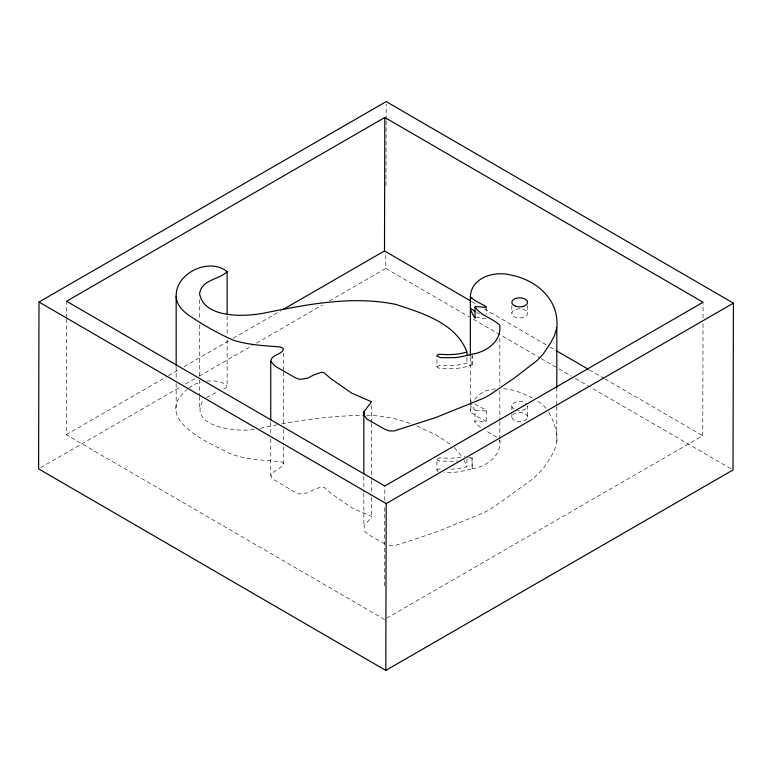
<?xml version="1.0" encoding="UTF-8"?>
<svg xmlns="http://www.w3.org/2000/svg" width="772" height="772" viewBox="0 0 772 772"><rect width="100%" height="100%" fill="white"/><g stroke="black" fill="none" stroke-linecap="round" stroke-linejoin="round"><path stroke-width="0.58" stroke-dasharray="3.86 2.9" d="M384.495 619.453L66.228 434.684L66.498 319.27M66.508 318.064L66.537 302.431M384.572 585.784L384.765 505.235M384.774 500.42L384.813 485.993M329.499 300.906L385.797 268.405L385.836 252.801M386 185.589L386.154 120.789M386.154 119.583L386.193 103.988M386.579 618.247L702.761 435.697L703.031 322.686M703.041 317.881L703.07 303.454M384.803 543.884L367.53 534.108L364.577 531.039L364.094 525.79L370.985 517.925L371.544 516.429L351.559 507.677L330.32 492.854L324.298 487.499L321.499 486.881L313.847 489.506L307.787 492.835L299.632 493.974L295.637 492.565L273.423 479.422L271.146 477.019L271.136 473.796L281.809 466.491L283.372 464.416L283.411 446.139M283.411 464.049A3.947 2.277 0 0 0 283.025 463.075L281.674 462.138A6.176 3.571 0 0 0 279.232 461.492C259.923 459.736 239.436 459.784 222.23 449.622C201.289 439.442 154.304 416.726 187.056 389.542M480.589 427.283C460.083 412.952 501.819 429.242 479.422 417.671A68.061 39.295 0 0 1 478.63 417.256A53.982 31.169 0 0 1 477.849 416.841A44.824 25.881 0 0 1 477.086 416.417A38.639 22.311 0 0 1 476.334 415.983A43.406 25.061 0 0 1 471.74 412.624L470.351 411.428L471.248 405.754M499.822 439.625C501.848 455.876 486.418 466.703 471.972 468.807M227.122 339.757L227.122 386.328L225.723 388.152L222.49 389.686M254.191 429.386C239.021 432.426 187.77 427.312 202.766 400.967M556.805 406.612L556.805 442.433L554.479 450.259L550.88 457.12L543.131 468.797L532.815 478.91L501.153 501.761L489.274 509.829L483.272 512.994L438.872 530.962L414.651 539.358L395.631 545.283L391.211 545.698L387.525 545.061M474.905 404.065A43.406 25.061 0 0 0 476.305 404.982A38.639 22.311 0 0 0 477.086 405.397A44.824 25.881 0 0 0 477.463 405.609A53.982 31.169 0 0 0 478.235 406.033A68.061 39.295 0 0 0 479.422 406.641C494.562 414.062 480.232 409.363 475.021 410.54L475.021 421.56M436.933 366.613L439.77 365.233L445.801 365.581A40.202 23.208 0 0 0 452.691 365.513L457.613 365.05A37.674 21.751 0 0 0 460.498 364.596L466.925 363.11L469.125 365.359A1.911 1.1 0 0 0 470.129 365.523L471.19 365.397L468.179 366.16A116.022 66.981 0 0 1 465.41 366.825A81.629 47.131 0 0 1 462.592 367.443A64.578 37.288 0 0 1 460.691 367.81A47.594 27.483 0 0 1 457.806 368.283A36.496 21.076 0 0 1 454.901 368.64L441.97 368.765L437.483 367.704L436.933 366.613L436.933 355.593M438.187 471.721L436.933 470.216L436.933 459.195L439.77 457.825L445.801 458.163A40.202 23.208 0 0 0 452.691 458.105L457.613 457.632A37.674 21.751 0 0 0 460.498 457.178L463.306 456.599M436.933 470.216L438.814 468.961L442.81 469.009M474.732 399.365C479.537 392.765 487.441 389.349 495.45 388.963M188.725 388.162L194.496 384.253L201.453 381.928M206.394 397.628L217.675 391.713M485.877 318.402L483.455 318.759L476.536 317.07M66.228 434.684L167.447 376.244M168.489 375.646L179.963 369.016M184.141 366.613L229.014 340.703M233.183 338.29L281.182 310.576M40.684 467.649L180.397 386.984M185.618 383.973L194.998 378.56M199.166 376.157L252.338 345.451M256.516 343.048L322.204 305.123M471.972 365.195L472.146 356.336M471.972 457.786L472.146 468.758L472.146 457.738M471.19 469.009L468.179 469.772A116.022 66.981 0 0 1 465.41 470.428A81.629 47.131 0 0 1 462.592 471.045A64.578 37.288 0 0 1 460.691 471.412A47.594 27.483 0 0 1 457.806 471.895A36.496 21.076 0 0 1 454.901 472.242L444.064 472.416M464.223 456.387L465.14 456.155M277.138 424.783L260.01 428.421M472.107 365.156L472.146 354.126M281.683 423.896C308.52 418.781 335.82 415.925 363.11 415.201M206.935 381.117C213.39 380.712 223.156 380.577 227.122 386.328M366.478 415.191C381.532 415.577 396.518 418.356 410.617 423.654M503.489 388.673C513.631 389.368 523.126 393.43 532.12 397.908M416.938 425.961L436.537 435.215L451.736 445.126M496.763 437.155L485.598 430.651M471.856 301.659L477.057 304.679M484.343 308.906L548.824 346.338M549.867 346.937L555.068 349.957M589.393 369.885L603.945 378.338M604.987 378.946L702.761 435.697M385.797 268.405L469.212 316.819M473.381 319.241L540.111 357.986M541.153 358.584L557.838 368.273M558.88 368.881L571.396 376.138M575.565 378.56L730.92 468.749M468.363 457.535L471.19 457.979L468.179 458.742A116.022 66.981 0 0 1 467.263 458.973M538.152 401.276L542.861 404.769L546.865 409.314M471.431 401.353L470.351 400.398L470.351 357.118M454.322 447.48L462.515 457.188M475.021 410.54L471.296 403.92M548.796 412.287C553.968 421.435 557.77 431.78 556.805 442.433M463.991 459.9L466.877 466.635M470.351 400.398L471.055 403.042M436.933 459.195L437.483 460.286L439.943 461.183L454.901 461.222A36.496 21.076 0 0 0 457.806 460.874M499.725 439.934L499.822 442.018M556.805 387.505L556.805 405.416M527.566 305.654L527.566 313.364A7.865 4.545 0 0 1 515.764 317.302A7.865 4.545 0 0 1 515.764 309.437A7.865 4.545 0 0 1 527.566 313.364M527.566 416.976A7.865 4.545 0 0 0 515.764 413.039A7.865 4.545 0 0 0 515.764 420.904A7.865 4.545 0 0 0 527.566 416.976L527.566 405.956A7.865 4.545 0 0 1 517.665 410.337M511.836 305.654L511.836 313.364M511.836 405.956L511.836 413.667M511.836 414.767L511.836 416.976M499.822 338.136L499.822 385.894M499.822 390.671L499.822 420.528M499.822 421.715L499.822 438.438M486.225 306.783L486.225 314.493M486.225 410.386L486.225 421.406M470.351 402.608L470.351 411.428M466.925 357.6L466.925 363.11M466.925 459.002L466.925 466.713L460.498 468.199A37.674 21.751 0 0 1 457.613 468.652L452.691 469.125A40.202 23.208 0 0 1 448.744 469.241M371.65 405.512L371.65 422.236M371.65 423.423L371.65 479.547M371.65 480.744L371.65 492.681M371.65 497.457L371.65 516.564M363.844 476.392L363.844 491.909M363.844 493.105L363.844 526.543M283.411 352.997L283.411 370.907M283.411 372.104L283.411 424.639M283.411 429.415L283.411 444.942M270.75 422.284L270.75 434.221M270.75 438.998L270.75 476.015M227.122 315.883L227.122 334.98M199.581 299.748L199.581 320.042M199.581 324.819L199.581 378.55M199.581 379.747L199.581 395.264M199.581 396.461L199.581 408.398M176.161 366.835L176.161 378.772M176.161 383.549L176.161 411.013M476.71 312.602A38.639 22.311 0 0 0 477.086 312.814A44.824 25.881 0 0 0 477.849 313.239A53.982 31.169 0 0 0 478.63 313.654A68.061 39.295 0 0 0 479.422 314.059M514.133 409.16A7.865 4.545 0 0 1 514.914 402.347A7.865 4.545 0 0 1 526.514 403.679"/><path stroke-width="1.16" d="M38.996 302.035L38.6 468.855L385.797 670.414L733.004 469.965L733.4 303.145L386.203 101.586L38.996 302.035L386.203 503.595L385.797 670.414M283.276 309.379L384.495 250.939L384.813 117.479L703.08 302.248L384.813 485.993L66.546 301.234L384.813 117.479M270.75 419.891L270.75 361.383C271.001 354.705 281.336 354.985 283.411 349.417A3.947 2.277 0 0 0 283.025 348.452L281.674 347.516A6.176 3.571 0 0 0 279.232 346.869C263.966 345.702 248.285 344.881 233.636 340.298C217.974 333.456 203.026 324.944 188.918 315.323C182.539 310.865 176.441 304.641 176.161 296.39C175.456 272.728 209.675 257.086 227.122 271.696L227.122 314.687M470.351 355.911L470.351 296.795C471.113 277.65 494.099 270.808 509.993 274.871C535.961 279.56 559.517 299.227 556.805 327.81L556.805 387.505M227.122 271.696C218.997 279.753 201.405 279.551 199.581 293.775C204.155 318.643 244.956 316.781 263.503 313.21C306.706 304.496 352.042 295.387 395.872 304.419C422.361 313.152 456.204 323.159 466.877 352.003M556.805 327.81L554.479 335.637L550.88 342.488L543.131 354.165L537.129 360.514L514.181 378.145L489.274 395.196L483.272 398.362L435.582 417.594L394.087 430.959L389.397 430.921L384.803 429.251L366.681 418.926L364.114 415.249L363.844 411.91L371.544 401.797L351.559 393.054L330.32 378.232L324.298 372.876L321.499 372.249L313.847 374.883L307.787 378.203L299.632 379.351L295.637 377.942L275.199 366.217L270.75 361.383M475.697 317.292L475.021 317.958L475.021 306.928C480.232 305.751 494.562 310.45 479.422 303.039A68.061 39.295 0 0 1 478.63 302.634A53.982 31.169 0 0 1 477.849 302.219A44.824 25.881 0 0 1 477.086 301.794A38.639 22.311 0 0 1 476.334 301.36A43.406 25.061 0 0 1 471.74 298.002M386.203 503.595L733.4 303.145M471.19 354.377L468.179 355.139A116.022 66.981 0 0 1 465.41 355.805A81.629 47.131 0 0 1 462.592 356.413A64.578 37.288 0 0 1 460.691 356.789A47.594 27.483 0 0 1 457.806 357.262A36.496 21.076 0 0 1 454.901 357.619L440.937 357.687L437.01 356.162L437.27 355.043L438.814 354.329L445.801 354.56A40.202 23.208 0 0 0 452.691 354.493L457.613 354.03A37.674 21.751 0 0 0 460.498 353.576L466.925 352.09L466.925 355.4M471.972 354.174C486.177 352.051 501.877 341.456 499.725 325.302C492.69 318.025 480.85 316.028 475.021 306.928M384.495 250.939L470.814 301.051M556.11 350.565L588.351 369.286M471.721 298.002L470.351 296.795M475.021 317.958C473.902 317.118 467.88 305.442 471.721 309.032A43.406 25.061 0 0 0 475.243 311.714M363.844 411.91L363.844 473.998M176.161 296.39L176.161 365.638M515.764 306.281A7.865 4.545 0 0 0 527.566 302.344A7.865 4.545 0 0 0 515.764 298.417A7.865 4.545 0 0 0 515.764 306.281"/></g></svg>
